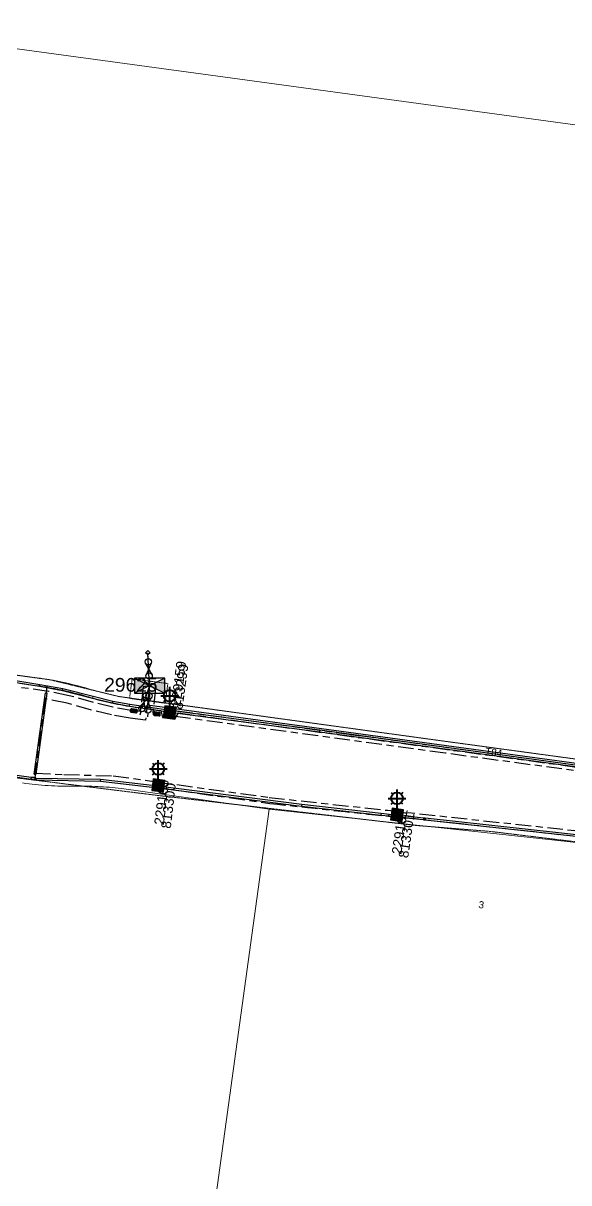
# Model space of a CAD drawing. Header units: metres. Extents: x 302931 to 308644, y 6253878 to 6257414.
# Drawn here: x 307397.2 to 307536.4, y 6255175.6 to 6255471.7 of the extents above; entities that cross this region are included whole.
import ezdxf
from ezdxf.enums import TextEntityAlignment as Align

# ---------------------------------------------------------------- set-up
doc = ezdxf.new("R2010")
doc.units = ezdxf.units.M
for name, pattern in [('Cable Exist UG', [8.2, 4, -1.2, 1.8, -1.2]), ('HIDDEN', [0.375, 0.25, -0.125]), ('HIDDEN2', [0.1875, 0.125, -0.0625])]:
    doc.linetypes.add(name, pattern=pattern)
doc.layers.get('0').update_dxf_attribs({"color": 6})
doc.layers.add('Cadastre Land Parcels_SP_EXT', color=9, linetype='Continuous', lineweight=5)
doc.layers.add('Cadastre Other Property_SP_EXT', color=9, linetype='HIDDEN', lineweight=5)
for name, color, linetype in [('Duct_SP_EXT', 7, 'Continuous'), ('Equip_HV_EXT', 7, 'Continuous'), ('Equip_LV_EXT', 7, 'Continuous'), ('Equip_SP_SL_EXT', 7, 'Continuous'), ('Mains_HV_EXT', 7, 'Continuous'), ('Mains_LV_EXT', 7, 'Continuous'), ('Mains_SL_EXT', 7, 'Continuous'), ('Services_SP_EXT', 7, 'Continuous'), ('Sub_SP_EXT', 7, 'Continuous'), ('SupportsUG_SP_LV_SL_EXT', 7, 'Continuous'), ('Trench_SP_EXT', 7, 'Continuous')]:
    doc.layers.add(name, color=color, linetype=linetype)
doc.styles.add('COLUMN_LABEL', font='arial.ttf')
doc.styles.add('iecARIAL', font='arial.ttf', dxfattribs={"height": 2})
doc.styles.add('POLE_LABEL', font='arial.ttf')
doc.styles.get("Standard").update_dxf_attribs({"font": 'arial.ttf'})
doc.linetypes.add('Cable E UG', pattern='A,6,-0.5,["E",Standard,S=1.7,R=0,X=0.5,Y=-1],-2.9', length=9.4)

# ---------------------------------------------------------------- blocks, each defined once
blk = doc.blocks.new('SUB_PADMOUNT_EXT')
for points in [[(0, 0), (-3.84, 1.92), (-3.84, -1.92)], [(0, 0), (3.84, 1.92), (3.84, -1.92)]]:
    blk.add_hatch(color=256).paths.add_polyline_path(points)
for p, q in [((3.84, 1.92), (-3.84, -1.92)), ((-3.84, 1.92), (3.84, -1.92))]:
    blk.add_line(p, q)
blk.add_lwpolyline([(-3.84, -1.92), (3.84, -1.92), (3.84, 1.92), (-3.84, 1.92)], close=True)
for tag, height, flags, p in [('ASSET_NUM', 3.5, 8, (2, 2)), ('STREET_CODE', 0.2, 9, (1.5, 0)), ('CONSTRUCTED_VOLTAGE', 0.2, 9, (1.5, -0.2)), ('OPERATING_VOLTAGE', 0.2, 9, (1.5, -0.6)), ('ORIENTATION', 0.2, 9, (1.5, -0.8)), ('OWNED_BY', 0.2, 9, (1.5, -1)), ('OPERATED_BY', 0.2, 9, (1.5, -1.2)), ('SECONDARY_VOLTAGE', 0.2, 9, (1.5, -1.6)), ('STATE', 0.2, 9, (1.5, -1.8)), ('SUBSTATION_TYPE', 0.2, 9, (1.5, -2.2)), ('STREETNAME', 0.2, 9, (1.5, -3)), ('NO_PHASES', 0.2, 9, (1.5, -0.4)), ('MAINTAINED_BY', 0.2, 9, (1.5, -1.4)), ('PARENT', 0.2, 9, (1.5, -2)), ('USAGE', 0.2, 9, (1.5, -2.4)), ('LEGEND', 0.2, 9, (1.5, -2.6)), ('LOCATION', 0.2, 9, (1.5, -2.8)), ('SUBURB', 0.2, 9, (1.5, -3.2)), ('Z', 0.2, 1, (1.5, -3.6)), ('NOTES', 0.2, 9, (1.5, -3.4))]:
    blk.add_attdef(tag, text='', height=height, dxfattribs=dict(flags=flags)).set_placement(p, align=Align.MIDDLE_LEFT)
blk = doc.blocks.new('COLUMN_EXT')
blk.add_hatch(color=256).paths.add_polyline_path([(-1.49, 1.48), (-1.49, -1.49), (1.48, -1.49), (1.48, 1.48)])
blk.add_lwpolyline([(-1.49, -1.49), (1.48, -1.49), (1.48, 1.48), (-1.49, 1.48)], close=True)
for tag, height, style, flags, p in [('ASSET_NUM', 2.5, 'COLUMN_LABEL', 8, (2, 2)), ('STRUCTURE_PLANT_NUMBER', 0.2, 'POLE_LABEL', 9, (1.81, 0.03)), ('STREET_CODE', 0.2, 'COLUMN_LABEL', 9, (1.81, -0.2))]:
    blk.add_attdef(tag, text='', height=height, dxfattribs=dict(style=style, flags=flags)).set_placement(p, align=Align.MIDDLE_LEFT)
at = {"flags": 1}
blk.add_attdef('Z', (1.81, -2.35), '', height=0.2, dxfattribs=at)
at = {"flags": 9}
for tag, p in [('COLUMN_TYPE', (1.81, -0.4)), ('OWNED_BY', (1.81, -0.6)), ('STATE', (1.81, -0.8)), ('USAGE', (1.81, -1)), ('STREETNAME', (1.81, -1.6)), ('SUBURB', (1.81, -1.8)), ('LEGEND', (1.81, -1.2)), ('LOCATION', (1.81, -1.4)), ('NOTES', (1.81, -2))]:
    blk.add_attdef(tag, text='', height=0.2, dxfattribs=at).set_placement(p, align=Align.MIDDLE_LEFT)
blk = doc.blocks.new('SL_LANTERN_EXT')
at = {"lineweight": 40}
for p, q in [((0, 1.97), (0, 6.47)), ((-2.25, 4.22), (2.25, 4.22)), ((-1.46, 5.68), (-1.06, 5.28)), ((-1.46, 2.76), (-1.06, 3.16)), ((1.46, 5.68), (1.06, 5.28)), ((1.46, 2.76), (1.06, 3.16)), ((0, 0), (0, 2.72))]:
    blk.add_line(p, q, dxfattribs=at)
blk.add_circle((0, 4.22), 1.5, dxfattribs=at)
at = {"style": 'iecARIAL', "flags": 8}
blk.add_attdef('ASSET_NUM', (1.5, 1.5), '', height=2.5, dxfattribs=at)
for tag, p, height, flags in [('OPERATING_VOLTAGE', (0.98, -1.65), 0.2, 9), ('ORIENTATION', (0.98, -1.85), 0.2, 9), ('OWNED_BY', (0.98, -2.05), 0.2, 9), ('STATE', (0.98, -2.25), 0.2, 9), ('CONSTRUCTED_VOLTAGE', (0.98, -0.65), 0.2, 9), ('CONTROL_TYPE', (0.98, -0.85), 0.2, 9), ('LANTERN_PURPOSE', (0.98, -1.05), 0.2, 9), ('LANTERN_TYPE', (0.98, -1.25), 0.2, 9), ('NO_PHASES', (0.98, -1.45), 0.2, 9), ('USAGE', (0.98, -2.45), 0.2, 9), ('CEXIST', (0.98, -2.65), 0.2, 9), ('CNEW', (0.98, -2.85), 0.2, 9), ('CNUMBER', (0.98, -3.05), 0.2, 9), ('LNUMBER', (2.18, -3.25), 2.5, 8), ('CREMOVE', (0.98, -3.25), 0.2, 9), ('CREPLACE', (0.98, -3.45), 0.2, 9), ('LKINGHEIGHT', (0.98, -3.65), 0.2, 9), ('LBRACKET', (0.98, -3.85), 0.2, 9), ('LBRACKETVOCAB', (0.98, -4.05), 0.2, 9), ('LCATEGORY', (0.98, -4.25), 0.2, 9), ('LCHARGE1', (0.98, -4.45), 0.2, 9), ('LCHARGE1PERCENT', (0.98, -4.65), 0.2, 9), ('LCHARGE2', (0.98, -4.85), 0.2, 9), ('LCHARGE2PERCENT', (0.98, -5.05), 0.2, 9), ('LCHARGE3', (0.98, -5.25), 0.2, 9), ('LCHARGE3PERCENT', (0.98, -5.45), 0.2, 9), ('LEXIST', (0.98, -5.65), 0.2, 9), ('LLAMP', (0.98, -5.85), 0.2, 9), ('LLAMPVOCAB', (0.98, -6.05), 0.2, 9), ('LMAST', (0.98, -6.25), 0.2, 9), ('LMASTVOCAB', (0.98, -6.45), 0.2, 9), ('LNEW', (0.98, -6.65), 0.2, 9), ('LANTNUMBER', (0.98, -6.85), 0.2, 9), ('LOUTREACH', (0.98, -7.25), 0.2, 9), ('LOUTREACHVOCAB', (0.98, -7.45), 0.2, 9), ('LRATECODE', (0.98, -7.65), 0.2, 9), ('LREMOVE', (0.98, -7.85), 0.2, 9), ('LREPLACE', (0.98, -8.05), 0.2, 9), ('LTYPE', (0.98, -8.25), 0.2, 9), ('LTYPEVOCAB', (0.98, -8.45), 0.2, 9), ('LEGEND', (0.98, -8.65), 0.2, 9), ('LOCATION', (0.98, -8.85), 0.2, 9), ('NOTES', (0.98, -9.05), 0.2, 9), ('STREETNAME', (0.98, -9.25), 0.2, 9), ('SUBURB', (0.98, -9.45), 0.2, 1)]:
    blk.add_attdef(tag, p, '', height=height, dxfattribs=dict(flags=flags))
blk = doc.blocks.new('CCP_EXT')
blk.add_wipeout([(0, 0.57), (0.57, 0), (0, -0.57), (-0.57, 0)])
blk.add_lwpolyline([(-0.57, 0), (0, 0.57), (0.57, 0), (0, -0.57), (-0.57, 0)])
at = {"flags": 1}
blk.add_attdef('Z', (0, 0), '', height=0.2, dxfattribs=at)
at = {"flags": 9}
for tag, p in [('CCP_TYPE', (0, 0)), ('CONSTRUCTED_VOLTAGE', (0, -0.2)), ('OPERATING_VOLTAGE', (0, -0.6)), ('ORIENTATION', (0, -0.8)), ('OWNED_BY', (0, -1)), ('STATE', (0, -1.8)), ('NO_PHASES', (0, -0.4)), ('USAGE', (0, -1.2)), ('LEGEND', (0, -1.4)), ('LIFE_SUPPORT', (0, -1.6)), ('NOTES', (0, -2))]:
    blk.add_attdef(tag, text='', height=0.2, dxfattribs=at).set_placement(p, align=Align.MIDDLE_LEFT)
blk = doc.blocks.new('HV_STJ_EXT')
h = blk.add_hatch(color=256)
edge = h.paths.add_edge_path()
edge.add_ellipse((-0.59, 0.13), major_axis=(0.226, 0.226), ratio=1, start_angle=45, end_angle=135)
edge.add_line((-0.91, 0.13), (-0.91, -0.13))
edge.add_ellipse((-0.59, -0.13), major_axis=(0.226, 0.226), ratio=1, start_angle=135, end_angle=225)
edge.add_line((-0.59, -0.45), (0.59, -0.45))
edge.add_ellipse((0.59, -0.13), major_axis=(-0.226, 0.226), ratio=1, start_angle=135, end_angle=225)
edge.add_line((0.91, -0.13), (0.91, 0.13))
edge.add_ellipse((0.59, 0.13), major_axis=(-0.226, 0.226), ratio=1, start_angle=225, end_angle=315)
edge.add_line((0.59, 0.45), (-0.59, 0.45))
blk.add_lwpolyline([(-0.91, 0.13), (-0.91, -0.13, 0.414214), (-0.59, -0.45), (0.59, -0.45, 0.414214), (0.91, -0.13), (0.91, 0.13, 0.414214), (0.59, 0.45), (-0.59, 0.45, 0.414214)], format="xyb", close=True)
for tag, flags, p in [('ORIENTATION', 9, (1.5, 0)), ('Z', 1, (1.5, -0.8)), ('USAGE', 9, (1.5, -0.2)), ('LEGEND', 9, (1.5, -0.4)), ('NOTES', 9, (1.5, -0.6))]:
    blk.add_attdef(tag, text='', height=0.2, dxfattribs=dict(flags=flags)).set_placement(p, align=Align.MIDDLE_LEFT)
blk = doc.blocks.new('LV_UG_DFUSE_CLOSED_EXT')
for points in [[(1, 0), (0, 0)], [(5.04, 0.73), (2.16, -0.72)], [(5.05, -0.71), (2.16, 0.72)], [(6.2, 0.01), (7.2, 0.01)]]:
    blk.add_lwpolyline(points)
for centre in [(1.8, 0), (5.4, 0.01)]:
    blk.add_circle(centre, 0.8)
at = {"flags": 9}
for tag, p in [('ACTUAL_STATUS', (0, 0)), ('CONSTRUCTED_VOLTAGE', (0, -0.2)), ('OPERATING_VOLTAGE', (0, -0.6)), ('ORIENTATION', (0, -0.8)), ('STATE', (0, -1)), ('SWITCH_TYPE', (0, -1.2)), ('NO_PHASES', (0, -0.4)), ('USAGE', (0, -1.4)), ('NOTES', (0, -1.6))]:
    blk.add_attdef(tag, text='', height=0.2, dxfattribs=at).set_placement(p, align=Align.MIDDLE_LEFT)
at = {"flags": 1}
blk.add_attdef('Z', (0, 0), '', height=0.2, dxfattribs=at)

msp = doc.modelspace()

# ---------------------------------------------------------------- linework, layer by layer
at = {"layer": 'Cadastre Land Parcels_SP_EXT', "linetype": 'Continuous'}
for points in [[(307349.28, 6255479.53), (307348.19, 6255471.6), (307578.55, 6255440.19)], [(307578.55, 6255440.19), (307348.19, 6255471.6)], [(307342.52, 6255312.46), (307400.81, 6255304.55), (307401.63, 6255304.44), (307402.44, 6255304.31), (307403.25, 6255304.18), (307404.06, 6255304.04), (307404.87, 6255303.9), (307405.67, 6255303.74), (307406.48, 6255303.59), (307407.28, 6255303.42), (307408.09, 6255303.24), (307408.89, 6255303.06), (307409.69, 6255302.87), (307410.48, 6255302.67), (307411.28, 6255302.47), (307412.07, 6255302.26), (307412.86, 6255302.04), (307413.65, 6255301.81), (307414.44, 6255301.58), (307415.16, 6255301.37), (307415.87, 6255301.17), (307416.59, 6255300.97), (307417.32, 6255300.78), (307418.04, 6255300.6), (307418.77, 6255300.42), (307419.49, 6255300.26), (307420.22, 6255300.09), (307420.95, 6255299.94), (307421.68, 6255299.79), (307422.42, 6255299.65), (307423.15, 6255299.52), (307423.89, 6255299.4), (307424.62, 6255299.28), (307425.36, 6255299.16), (307426.1, 6255299.06), (307588.42, 6255276.95)], [(307588.42, 6255276.95), (307426.1, 6255299.06), (307425.36, 6255299.16), (307424.62, 6255299.28), (307423.89, 6255299.4), (307423.15, 6255299.52), (307422.42, 6255299.65), (307421.68, 6255299.79), (307420.95, 6255299.94), (307420.22, 6255300.09), (307419.49, 6255300.26), (307418.77, 6255300.42), (307418.04, 6255300.6), (307417.32, 6255300.78), (307416.59, 6255300.97), (307415.87, 6255301.17), (307415.16, 6255301.37), (307414.44, 6255301.58), (307413.65, 6255301.81), (307412.86, 6255302.04), (307412.07, 6255302.26), (307411.28, 6255302.47), (307410.48, 6255302.67), (307409.69, 6255302.87), (307408.89, 6255303.06), (307408.09, 6255303.24), (307407.28, 6255303.42), (307406.48, 6255303.59), (307405.67, 6255303.74), (307404.87, 6255303.9), (307404.06, 6255304.04), (307403.25, 6255304.18), (307402.44, 6255304.31), (307401.63, 6255304.44), (307400.81, 6255304.55), (307342.52, 6255312.46)], [(307397.09, 6255277.69), (307397.9, 6255277.58), (307398.72, 6255277.48), (307399.53, 6255277.38), (307400.35, 6255277.3), (307401.17, 6255277.22), (307401.99, 6255277.15), (307402.81, 6255277.08), (307403.63, 6255277.03), (307404.45, 6255276.98), (307405.27, 6255276.94), (307406.09, 6255276.9), (307406.91, 6255276.87), (307407.73, 6255276.86), (307408.55, 6255276.84), (307409.37, 6255276.84), (307410.19, 6255276.84), (307411.02, 6255276.85), (307411.76, 6255276.86), (307412.51, 6255276.87), (307413.26, 6255276.86), (307414, 6255276.85), (307414.75, 6255276.84), (307415.5, 6255276.81), (307416.24, 6255276.78), (307416.99, 6255276.74), (307417.73, 6255276.69), (307418.48, 6255276.64), (307419.22, 6255276.58), (307419.97, 6255276.51), (307420.71, 6255276.43), (307421.45, 6255276.35), (307422.19, 6255276.26), (307422.93, 6255276.17), (307459.97, 6255271), (307587.67, 6255257.12)], [(307426.09, 6255024.13), (307459.97, 6255271), (307459.97, 6255271), (307422.93, 6255276.17), (307422.19, 6255276.26), (307421.45, 6255276.35), (307420.71, 6255276.43), (307419.97, 6255276.51), (307419.22, 6255276.58), (307418.48, 6255276.64), (307417.73, 6255276.69), (307416.99, 6255276.74), (307416.24, 6255276.78), (307415.5, 6255276.81), (307414.75, 6255276.84), (307414, 6255276.85), (307413.26, 6255276.86), (307412.51, 6255276.87), (307411.76, 6255276.86), (307411.02, 6255276.85), (307410.19, 6255276.84), (307409.37, 6255276.84), (307408.55, 6255276.84), (307407.73, 6255276.86), (307406.91, 6255276.87), (307406.09, 6255276.9), (307405.27, 6255276.94), (307404.45, 6255276.98), (307403.63, 6255277.03), (307402.81, 6255277.08), (307401.99, 6255277.15), (307401.17, 6255277.22), (307400.35, 6255277.3), (307399.53, 6255277.38), (307398.72, 6255277.48), (307397.9, 6255277.58), (307397.09, 6255277.69)], [(307576.76, 6255147.05), (307587.67, 6255257.12), (307459.97, 6255271), (307426.09, 6255024.13)]]:
    msp.add_lwpolyline(points, dxfattribs=at)
at = {"layer": 'Cadastre Other Property_SP_EXT', "linetype": 'HIDDEN2'}
msp.add_lwpolyline([(307433.44, 6255298.06), (307434.13, 6255303.08), (307425.02, 6255304.27), (307424.37, 6255299.39), (307424.62, 6255299.28), (307424.62, 6255299.28), (307425.36, 6255299.16), (307426.1, 6255299.06), (307432.71, 6255298.16), (307433.44, 6255298.06)], close=True, dxfattribs=at)
at = {"layer": 'Duct_SP_EXT'}
for p, q in [((307347.95, 6255311.51), (307401.49, 6255302.87)), ((307347.88, 6255311.04), (307401.41, 6255302.39)), ((307401.41, 6255302.39), (307401.45, 6255302.63)), ((307401.49, 6255302.87), (307401.45, 6255302.63)), ((307401.49, 6255302.87), (307407.35, 6255301.8)), ((307400.05, 6255279.97), (307402.9, 6255300.72)), ((307400.53, 6255279.91), (307403.37, 6255300.66)), ((307401.41, 6255302.39), (307407.25, 6255301.33)), ((307402.9, 6255300.72), (307403.14, 6255300.69)), ((307403.37, 6255300.66), (307403.14, 6255300.69)), ((307407.25, 6255301.33), (307407.3, 6255301.56)), ((307407.25, 6255301.33), (307414.94, 6255299.36)), ((307407.35, 6255301.8), (307407.3, 6255301.56)), ((307407.35, 6255301.8), (307415.06, 6255299.82)), ((307414.94, 6255299.36), (307415, 6255299.59)), ((307415.06, 6255299.82), (307415, 6255299.59)), ((307415.06, 6255299.82), (307420.13, 6255298.62)), ((307414.94, 6255299.36), (307420.03, 6255298.15)), ((307420.03, 6255298.15), (307420.08, 6255298.38)), ((307420.03, 6255298.15), (307424.32, 6255297.34)), ((307420.13, 6255298.62), (307420.08, 6255298.38)), ((307420.13, 6255298.62), (307424.4, 6255297.81)), ((307424.32, 6255297.34), (307424.36, 6255297.57)), ((307424.32, 6255297.34), (307428.96, 6255296.64)), ((307424.4, 6255297.81), (307424.36, 6255297.57)), ((307424.4, 6255297.81), (307429.03, 6255297.12)), ((307428.96, 6255296.64), (307429, 6255296.88)), ((307428.96, 6255296.64), (307429, 6255296.88)), ((307428.96, 6255296.64), (307434.61, 6255295.8)), ((307429.03, 6255297.12), (307429, 6255296.88)), ((307429.03, 6255297.12), (307429, 6255296.88)), ((307429.03, 6255297.12), (307434.68, 6255296.27)), ((307434.61, 6255295.8), (307434.65, 6255296.03)), ((307434.62, 6255295.8), (307434.65, 6255296.03)), ((307434.62, 6255295.8), (307472.86, 6255290.79)), ((307434.68, 6255296.27), (307434.65, 6255296.03)), ((307434.68, 6255296.27), (307434.65, 6255296.03)), ((307434.68, 6255296.27), (307472.92, 6255291.27)), ((307472.86, 6255290.79), (307472.89, 6255291.03)), ((307472.86, 6255290.79), (307472.89, 6255291.03)), ((307472.86, 6255290.79), (307472.86, 6255290.79)), ((307472.86, 6255290.79), (307568.03, 6255277.74)), ((307472.92, 6255291.27), (307472.89, 6255291.03)), ((307472.92, 6255291.27), (307472.89, 6255291.03)), ((307472.92, 6255291.27), (307472.92, 6255291.27)), ((307472.92, 6255291.27), (307568.1, 6255278.22)), ((307343.72, 6255286.58), (307399.26, 6255278.69)), ((307343.79, 6255287.06), (307399.3, 6255279.17)), ((307399.26, 6255278.69), (307399.28, 6255278.93)), ((307399.3, 6255279.17), (307399.28, 6255278.93)), ((307399.3, 6255279.17), (307400.25, 6255279.14)), ((307400.05, 6255279.97), (307400.29, 6255279.94)), ((307400.24, 6255278.66), (307400.25, 6255278.9)), ((307400.25, 6255279.14), (307400.25, 6255278.9)), ((307400.53, 6255279.91), (307400.29, 6255279.94)), ((307400.52, 6255278.94), (307400.52, 6255278.7)), ((307400.52, 6255278.94), (307416.94, 6255278.67)), ((307399.26, 6255278.69), (307400.24, 6255278.66)), ((307400.52, 6255278.46), (307400.52, 6255278.7)), ((307400.52, 6255278.46), (307416.91, 6255278.19)), ((307416.91, 6255278.19), (307416.93, 6255278.43)), ((307416.91, 6255278.19), (307431.55, 6255276.48)), ((307416.94, 6255278.67), (307416.93, 6255278.43)), ((307416.94, 6255278.67), (307431.61, 6255276.96)), ((307431.54, 6255276.45), (307431.57, 6255276.68)), ((307431.54, 6255276.45), (307468.23, 6255271.78)), ((307431.55, 6255276.48), (307431.58, 6255276.72)), ((307431.6, 6255276.92), (307431.57, 6255276.68)), ((307431.61, 6255276.96), (307431.58, 6255276.72)), ((307431.6, 6255276.92), (307468.29, 6255272.26)), ((307468.23, 6255271.78), (307468.26, 6255272.02)), ((307468.23, 6255271.78), (307488.49, 6255269.51)), ((307468.29, 6255272.26), (307468.26, 6255272.02)), ((307468.29, 6255272.26), (307488.55, 6255269.99)), ((307488.55, 6255269.99), (307488.52, 6255269.75)), ((307488.55, 6255269.99), (307488.52, 6255269.75)), ((307488.55, 6255269.99), (307488.55, 6255269.99)), ((307488.55, 6255269.99), (307490.53, 6255269.74)), ((307488.49, 6255269.51), (307488.52, 6255269.75)), ((307488.49, 6255269.51), (307488.52, 6255269.75)), ((307488.49, 6255269.51), (307488.49, 6255269.51)), ((307488.49, 6255269.51), (307490.47, 6255269.26)), ((307490.47, 6255269.26), (307490.5, 6255269.5)), ((307490.47, 6255269.26), (307492.43, 6255268.96)), ((307490.53, 6255269.74), (307490.5, 6255269.5)), ((307490.53, 6255269.74), (307492.51, 6255269.44)), ((307492.43, 6255268.96), (307492.47, 6255269.2)), ((307492.51, 6255269.44), (307492.47, 6255269.2)), ((307493.05, 6255268.88), (307493.08, 6255269.12)), ((307499.28, 6255268.24), (307493.05, 6255268.88)), ((307493.1, 6255269.35), (307493.08, 6255269.12)), ((307499.33, 6255268.72), (307493.1, 6255269.35)), ((307499.28, 6255268.24), (307499.3, 6255268.48)), ((307499.28, 6255268.24), (307499.3, 6255268.48)), ((307499.47, 6255268.22), (307499.28, 6255268.24)), ((307499.28, 6255268.24), (307499.28, 6255268.24)), ((307499.33, 6255268.72), (307499.3, 6255268.48)), ((307499.33, 6255268.72), (307499.3, 6255268.48)), ((307499.52, 6255268.7), (307499.33, 6255268.72)), ((307499.33, 6255268.72), (307499.33, 6255268.72)), ((307499.47, 6255268.22), (307499.5, 6255268.46)), ((307499.66, 6255268.2), (307499.47, 6255268.22)), ((307499.52, 6255268.7), (307499.5, 6255268.46)), ((307499.72, 6255268.68), (307499.52, 6255268.7)), ((307499.66, 6255268.2), (307499.69, 6255268.44)), ((307499.66, 6255268.2), (307499.69, 6255268.44)), ((307499.69, 6255268.2), (307499.66, 6255268.2)), ((307499.66, 6255268.2), (307499.66, 6255268.2)), ((307499.72, 6255268.68), (307499.69, 6255268.44)), ((307499.72, 6255268.68), (307499.69, 6255268.44)), ((307499.69, 6255268.2), (307499.72, 6255268.44)), ((307571.61, 6255260.38), (307499.69, 6255268.2)), ((307499.74, 6255268.68), (307499.72, 6255268.68)), ((307499.72, 6255268.68), (307499.72, 6255268.68)), ((307499.74, 6255268.68), (307499.72, 6255268.44)), ((307571.66, 6255260.86), (307499.74, 6255268.68))]:
    msp.add_line(p, q, dxfattribs=at)
at = {"layer": 'Mains_HV_EXT', "linetype": 'Cable Exist UG'}
for points in [[(307425.27, 6255296.14), (307420.14, 6255297.03), (307415.18, 6255298.26), (307408.95, 6255299.98), (307403.71, 6255301.07), (307346.59, 6255308.9), (307342.82, 6255307.51), (307337.88, 6255308.05), (307331.26, 6255310.04), (307331.26, 6255310.04), (307327.53, 6255312.9), (307324.43, 6255317.47), (307320.32, 6255286.6), (307320.32, 6255286.6), (307318.57, 6255283.49), (307317.06, 6255280.05), (307316.89, 6255278.59), (307316.49, 6255274.87), (307324.86, 6255274.08)], [(307429.49, 6255302.5), (307428.41, 6255293.71), (307424.49, 6255294.24), (307424.49, 6255294.24), (307419.73, 6255295.07), (307414.67, 6255296.32), (307408.48, 6255298.03), (307403.37, 6255299.1), (307402.94, 6255299.16), (307400.21, 6255280.23), (307400.21, 6255280.23), (307407.56, 6255279.85), (307420.2, 6255279.52), (307459.93, 6255274.01), (307490.15, 6255270.72), (307490.15, 6255270.72), (307567.04, 6255262.38)], [(307429.49, 6255302.5), (307427.87, 6255302.27), (307427.06, 6255295.9), (307426, 6255296.04)], [(307429.49, 6255302.5), (307430.95, 6255301.8), (307430.27, 6255295.5), (307431.29, 6255295.32)], [(307668.06, 6255272.95), (307667.11, 6255271.34), (307666.32, 6255263.32), (307666.32, 6255263.32), (307558.99, 6255277.95), (307504.93, 6255285.29), (307431.37, 6255295.31)]]:
    msp.add_lwpolyline(points, dxfattribs=at)
at = {"layer": 'Mains_HV_EXT', "linetype": 'Cable E UG'}
msp.add_lwpolyline([(307429.23, 6255300.51), (307428.93, 6255297.67), (307428.93, 6255297.67), (307588.29, 6255275.96), (307665.04, 6255265.5), (307666.62, 6255271.58)], dxfattribs=at)
at = {"layer": 'Mains_LV_EXT', "linetype": 'Cable Exist UG'}
msp.add_lwpolyline([(307429.49, 6255302.5), (307428.99, 6255296.65), (307428.99, 6255296.65), (307432.3, 6255296.2), (307432.74, 6255294.44), (307435.88, 6255294.01), (307436.86, 6255295.58), (307565.76, 6255278.02), (307566.18, 6255276.37), (307569.17, 6255275.96), (307569.98, 6255277.44), (307588.15, 6255274.96), (307589.13, 6255274.84)], dxfattribs=at)
at = {"layer": 'Mains_SL_EXT', "linetype": 'Cable Exist UG'}
for points in [[(307434.88, 6255295.68), (307436.46, 6255296.13), (307436.46, 6255296.13), (307480.36, 6255290.16), (307480.36, 6255290.16, 0.017714), (307482.93, 6255289.83), (307482.93, 6255289.83), (307566.48, 6255278.43), (307566.48, 6255278.43), (307567.93, 6255277.73)], [(307431.69, 6255277.02), (307433.55, 6255276.23), (307433.55, 6255276.23), (307460.16, 6255272.49), (307460.16, 6255272.49, 0.00096), (307490.89, 6255269.15), (307490.89, 6255269.15), (307492.93, 6255269.66)]]:
    msp.add_lwpolyline(points, format="xyb", dxfattribs=at)
msp.add_lwpolyline([(307492.57, 6255269.54), (307494.04, 6255268.94), (307494.04, 6255268.94), (307506.43, 6255267.6), (307526.9, 6255265.35), (307587.83, 6255258.52), (307617.52, 6255254.98), (307618.77, 6255255.31)], dxfattribs=at)
at = {"layer": 'Trench_SP_EXT', "linetype": 'Cable Exist UG'}
for points in [[(307431.01, 6255301.54), (307427.79, 6255303.9)], [(307403.14, 6255300.69), (307403.38, 6255302.28)], [(307428.94, 6255296.89), (307429.56, 6255301.34)], [(307400.27, 6255278.82), (307400.39, 6255279.84)]]:
    msp.add_lwpolyline(points, dxfattribs=at)

# ---------------------------------------------------------------- block references
at = {"layer": 'Equip_HV_EXT', "rotation": 352.243993965897}
for p in [(307425.46, 6255296.11), (307431.29, 6255295.32)]:
    msp.add_blockref('HV_STJ_EXT', p, dxfattribs=at)
at = {"layer": 'Equip_LV_EXT'}
for p, rotation in [((307429.25, 6255301.79), 251.2710499371178), ((307429.42, 6255301.74), 266.3144986248593)]:
    msp.add_blockref('LV_UG_DFUSE_CLOSED_EXT', p, dxfattribs=dict(at, rotation=rotation))
at = {"layer": 'Equip_SP_SL_EXT'}
ref = msp.add_blockref('SL_LANTERN_EXT', (307434.6, 6255295.74), dxfattribs=at)
ref.add_attrib('ASSET_NUM', '229159', dxfattribs={"layer": '0', "height": 2.5, "rotation": 82.6384, "style": 'iecARIAL'}).set_placement((307436.1, 6255297.24), align=Align.MIDDLE_LEFT)
ref = msp.add_blockref('SL_LANTERN_EXT', (307431.7, 6255277.05), dxfattribs=at)
ref.add_attrib('ASSET_NUM', '229160', dxfattribs={"layer": '0', "height": 2.5, "rotation": 83.4574, "style": 'iecARIAL'}).set_placement((307433.2, 6255278.55), align=Align.MIDDLE_RIGHT)
ref = msp.add_blockref('SL_LANTERN_EXT', (307492.57, 6255269.54), dxfattribs=at)
ref.add_attrib('ASSET_NUM', '229161', dxfattribs={"layer": '0', "height": 2.5, "rotation": 81.8982, "style": 'iecARIAL'}).set_placement((307494.07, 6255271.04), align=Align.MIDDLE_RIGHT)
at = {"layer": 'Sub_SP_EXT'}
ref = msp.add_blockref('SUB_PADMOUNT_EXT', (307429.49, 6255302.5), dxfattribs=at)
ref.add_attrib('ASSET_NUM', '29625', dxfattribs={"layer": '0', "height": 3.5}).set_placement((307431.49, 6255302.75), align=Align.MIDDLE_RIGHT)
at = {"layer": 'SupportsUG_SP_LV_SL_EXT'}
ref = msp.add_blockref('COLUMN_EXT', (307434.6, 6255295.74), dxfattribs=dict(at, rotation=172.0058173714916))
ref.add_attrib('ASSET_NUM', '813299', dxfattribs={"layer": '0', "height": 2.5, "rotation": 82.3654, "style": 'COLUMN_LABEL'}).set_placement((307436.6, 6255296.49), align=Align.MIDDLE_LEFT)
ref = msp.add_blockref('COLUMN_EXT', (307431.7, 6255277.05), dxfattribs=dict(at, rotation=172.8502272597662))
ref.add_attrib('ASSET_NUM', '813300', dxfattribs={"layer": '0', "height": 2.5, "rotation": 83.4574, "style": 'COLUMN_LABEL'}).set_placement((307433.7, 6255277.8), align=Align.TOP_RIGHT)
ref = msp.add_blockref('COLUMN_EXT', (307492.57, 6255269.54), dxfattribs=dict(at, rotation=172.0381419405507))
ref.add_attrib('ASSET_NUM', '813301', dxfattribs={"layer": '0', "height": 2.5, "rotation": 81.8982, "style": 'COLUMN_LABEL'}).set_placement((307494.57, 6255270.29), align=Align.TOP_RIGHT)

# ---------------------------------------------------------------- texts
at = {"layer": 'Cadastre Land Parcels_SP_EXT'}
msp.add_text('3', height=1.8, rotation=352.498, dxfattribs=at).set_placement((307513.26, 6255245.8))
at = {"layer": 'Mains_LV_EXT'}
msp.add_text('T84', height=1.8, rotation=352.2417, dxfattribs=at).set_placement((307514.97, 6255284.93))

# ---------------------------------------------------------------- next in the draw order: block references
at = {"layer": 'Services_SP_EXT'}
msp.add_blockref('CCP_EXT', (307429.03, 6255310.95), dxfattribs=at)

# ---------------------------------------------------------------- next in the draw order: linework, layer by layer
at = {"layer": 'Cadastre Other Property_SP_EXT', "linetype": 'HIDDEN2'}
msp.add_lwpolyline([(307719.06, 6255259.1), (307533.56, 6255284.42), (307500.22, 6255288.96), (307421.6, 6255299.77), (307404.06, 6255304.04), (307342.52, 6255312.46), (307338.78, 6255285.62), (307359.93, 6255283.66), (307391.03, 6255279.56), (307430.79, 6255274.6), (307497.25, 6255266.86), (307516.26, 6255265.33), (307546.6, 6255261.65)], dxfattribs=at)
at = {"layer": 'Mains_LV_EXT', "linetype": 'Cable Exist UG'}
msp.add_lwpolyline([(307347.61, 6255309.75), (307400.54, 6255302.57), (307401.33, 6255302.46), (307402.13, 6255302.34), (307402.92, 6255302.21), (307403.71, 6255302.07), (307404.5, 6255301.93), (307405.29, 6255301.78), (307406.08, 6255301.63), (307406.86, 6255301.46), (307407.65, 6255301.29), (307408.43, 6255301.11), (307409.21, 6255300.93), (307409.99, 6255300.73), (307410.77, 6255300.53), (307411.55, 6255300.33), (307412.32, 6255300.11), (307413.09, 6255299.89), (307413.88, 6255299.66), (307414.6, 6255299.45), (307415.34, 6255299.24), (307416.08, 6255299.04), (307416.82, 6255298.84), (307417.56, 6255298.66), (307418.31, 6255298.48), (307419.05, 6255298.3), (307419.8, 6255298.14), (307420.55, 6255297.98), (307421.3, 6255297.83), (307422.05, 6255297.69), (307422.81, 6255297.55), (307423.56, 6255297.42), (307424.32, 6255297.3), (307425.07, 6255297.19), (307425.83, 6255297.08), (307427.57, 6255296.84), (307429.49, 6255302.5)], dxfattribs=at)
at = {"layer": 'Services_SP_EXT'}
msp.add_lwpolyline([(307429.49, 6255302.5), (307429.03, 6255310.95)], dxfattribs=at)

# ---------------------------------------------------------------- next in the draw order: block references
at = {"layer": 'Equip_LV_EXT', "rotation": 93.08594240779416}
msp.add_blockref('LV_UG_DFUSE_CLOSED_EXT', (307429.45, 6255303.22), dxfattribs=at)

doc.saveas('drawing.dxf')
